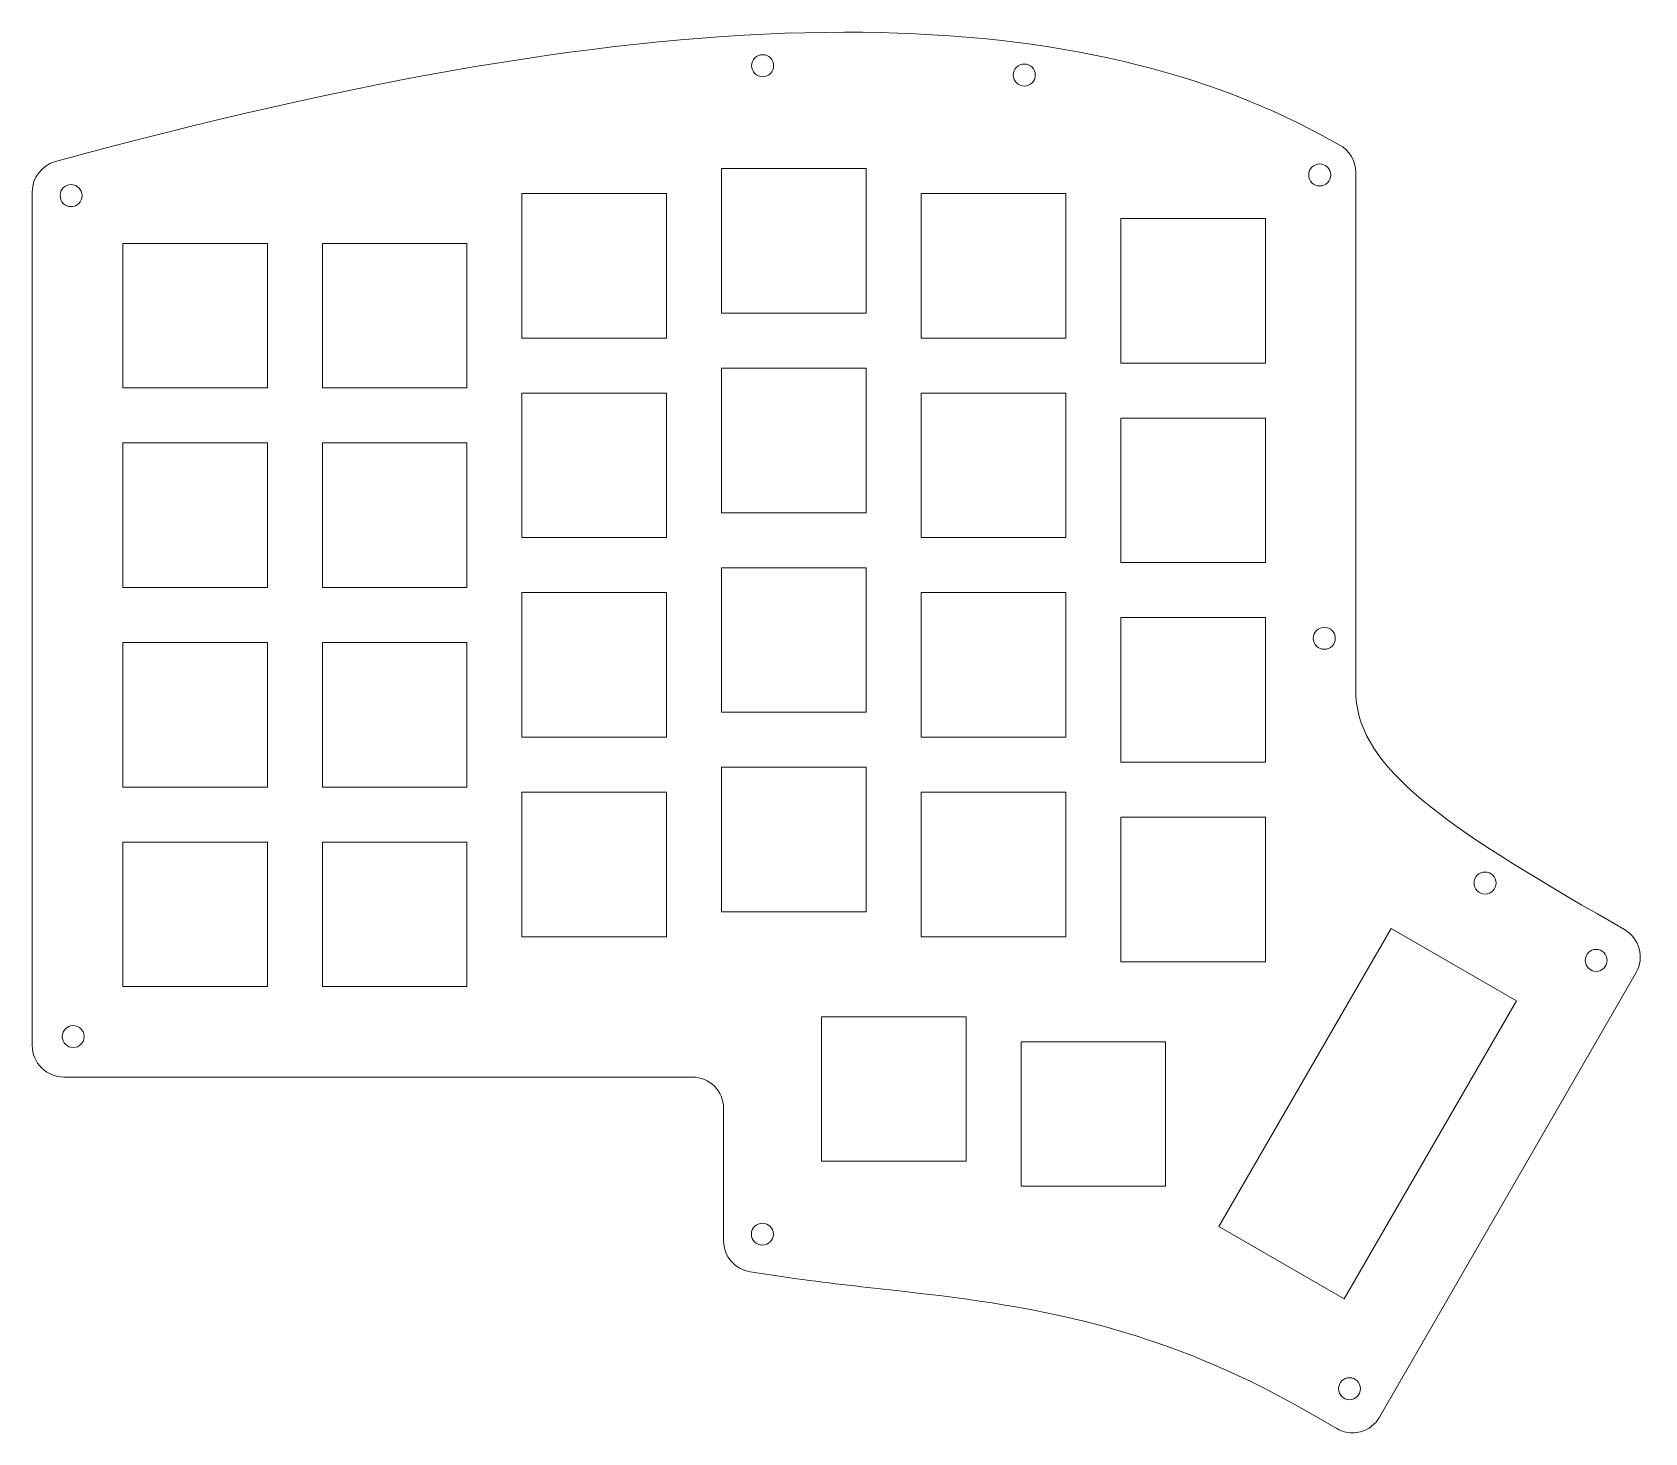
# Model space of a CAD drawing. Header units: inches. Extents: x 0.9 to 6.96, y -6.58 to -1.31.
import ezdxf

# ---------------------------------------------------------------- set-up
doc = ezdxf.new("R2010")
doc.units = ezdxf.units.IN
doc.header["$MEASUREMENT"] = 0
doc.layers.add('Layer 1', color=7, linetype='Continuous')

msp = doc.modelspace()

# ---------------------------------------------------------------- linework, layer by layer
at = {"layer": 'Layer 1', "color": 157, "lineweight": 9, "true_color": 0x2964a5}
for points in [[(4.0359, -2.3686), (3.4926, -2.3686), (3.4926, -1.8253), (4.0359, -1.8253), (4.0359, -2.3686)], [(3.2859, -2.4624), (2.7426, -2.4624), (2.7426, -1.9191), (3.2859, -1.9191), (3.2859, -2.4624)], [(4.7859, -2.4624), (4.2426, -2.4624), (4.2426, -1.9191), (4.7859, -1.9191), (4.7859, -2.4624)], [(5.5359, -2.5561), (4.9926, -2.5561), (4.9926, -2.0128), (5.5359, -2.0128), (5.5359, -2.5561)], [(1.7859, -2.6499), (1.2426, -2.6499), (1.2426, -2.1066), (1.7859, -2.1066), (1.7859, -2.6499)], [(2.5359, -2.6499), (1.9926, -2.6499), (1.9926, -2.1066), (2.5359, -2.1066), (2.5359, -2.6499)], [(4.0359, -3.1186), (3.4926, -3.1186), (3.4926, -2.5753), (4.0359, -2.5753), (4.0359, -3.1186)], [(3.2859, -3.2124), (2.7426, -3.2124), (2.7426, -2.6691), (3.2859, -2.6691), (3.2859, -3.2124)], [(4.7859, -3.2124), (4.2426, -3.2124), (4.2426, -2.6691), (4.7859, -2.6691), (4.7859, -3.2124)], [(5.5359, -3.3061), (4.9926, -3.3061), (4.9926, -2.7628), (5.5359, -2.7628), (5.5359, -3.3061)], [(1.7859, -3.3999), (1.2426, -3.3999), (1.2426, -2.8566), (1.7859, -2.8566), (1.7859, -3.3999)], [(2.5359, -3.3999), (1.9926, -3.3999), (1.9926, -2.8566), (2.5359, -2.8566), (2.5359, -3.3999)], [(4.0359, -3.8686), (3.4926, -3.8686), (3.4926, -3.3253), (4.0359, -3.3253), (4.0359, -3.8686)], [(3.2859, -3.9624), (2.7426, -3.9624), (2.7426, -3.4191), (3.2859, -3.4191), (3.2859, -3.9624)], [(4.7859, -3.9624), (4.2426, -3.9624), (4.2426, -3.4191), (4.7859, -3.4191), (4.7859, -3.9624)], [(5.5359, -4.0561), (4.9926, -4.0561), (4.9926, -3.5128), (5.5359, -3.5128), (5.5359, -4.0561)], [(1.7859, -4.1499), (1.2426, -4.1499), (1.2426, -3.6066), (1.7859, -3.6066), (1.7859, -4.1499)], [(2.5359, -4.1499), (1.9926, -4.1499), (1.9926, -3.6066), (2.5359, -3.6066), (2.5359, -4.1499)], [(4.0359, -4.6186), (3.4926, -4.6186), (3.4926, -4.0753), (4.0359, -4.0753), (4.0359, -4.6186)], [(3.2859, -4.7124), (2.7426, -4.7124), (2.7426, -4.1691), (3.2859, -4.1691), (3.2859, -4.7124)], [(4.7859, -4.7124), (4.2426, -4.7124), (4.2426, -4.1691), (4.7859, -4.1691), (4.7859, -4.7124)], [(5.5359, -4.8061), (4.9926, -4.8061), (4.9926, -4.2628), (5.5359, -4.2628), (5.5359, -4.8061)], [(1.7859, -4.8999), (1.2426, -4.8999), (1.2426, -4.3566), (1.7859, -4.3566), (1.7859, -4.8999)], [(2.5359, -4.8999), (1.9926, -4.8999), (1.9926, -4.3566), (2.5359, -4.3566), (2.5359, -4.8999)], [(6.4785, -4.953), (5.8318, -6.0731), (5.3613, -5.8014), (6.008, -4.6814), (6.4785, -4.953)], [(4.4109, -5.5561), (3.8676, -5.5561), (3.8676, -5.0128), (4.4109, -5.0128), (4.4109, -5.5561)], [(5.1609, -5.65), (4.6176, -5.65), (4.6176, -5.1067), (5.1609, -5.1067), (5.1609, -5.65)]]:
    msp.add_lwpolyline(points, dxfattribs=at)
at = {"layer": 'Layer 1', "color": 22, "lineweight": 20, "true_color": 0xd61f27}
msp.add_open_spline([(5.8625, -6.5765), (5.842, -6.5765), (5.8216, -6.5711), (5.8035, -6.5607), (5.8035, -6.5607), (5.7012, -6.5016), (5.7012, -6.5016), (5.0861, -6.1467), (4.5796, -6.0902), (4.0898, -6.0356), (3.9621, -6.0213), (3.8304, -6.0067), (3.7006, -5.987), (3.7006, -5.987), (3.6002, -5.9717), (3.6002, -5.9717), (3.5425, -5.963), (3.4998, -5.9134), (3.4998, -5.855), (3.4998, -5.855), (3.4998, -5.3577), (3.4998, -5.3577), (3.4998, -5.2925), (3.447, -5.2396), (3.3818, -5.2396), (3.3818, -5.2396), (1.0207, -5.2396), (1.0207, -5.2396), (0.9555, -5.2396), (0.9026, -5.1868), (0.9026, -5.1215), (0.9026, -5.1215), (0.9026, -1.9129), (0.9026, -1.9129), (0.9026, -1.8595), (0.9385, -1.8127), (0.99, -1.7988), (0.99, -1.7988), (1.0775, -1.7753), (1.0775, -1.7753), (2.2336, -1.4642), (3.1746, -1.3129), (3.9542, -1.3129), (4.6804, -1.3129), (5.2683, -1.4402), (5.7514, -1.702), (5.7514, -1.702), (5.8132, -1.7355), (5.8132, -1.7355), (5.8513, -1.7561), (5.8751, -1.796), (5.8751, -1.8393), (5.8751, -1.8393), (5.8751, -3.7847), (5.8751, -3.7847), (5.8751, -4.0567), (6.1551, -4.2643), (6.7828, -4.6267), (6.7828, -4.6267), (6.885, -4.6857), (6.885, -4.6857), (6.9415, -4.7183), (6.9609, -4.7905), (6.9283, -4.847), (6.9283, -4.847), (5.9649, -6.5174), (5.9649, -6.5174), (5.9492, -6.5445), (5.9234, -6.5644), (5.8931, -6.5725), (5.8831, -6.5752), (5.8728, -6.5765), (5.8625, -6.5765)], degree=3, knots=[0, 0, 0, 0, 1, 1, 1, 2, 2, 2, 3, 3, 3, 4, 4, 4, 5, 5, 5, 6, 6, 6, 7, 7, 7, 8, 8, 8, 9, 9, 9, 10, 10, 10, 11, 11, 11, 12, 12, 12, 13, 13, 13, 14, 14, 14, 15, 15, 15, 16, 16, 16, 17, 17, 17, 18, 18, 18, 19, 19, 19, 20, 20, 20, 21, 21, 21, 22, 22, 22, 23, 23, 23, 24, 24, 24, 24], dxfattribs=at)
at = {"layer": 'Layer 1', "color": 145, "lineweight": 20, "true_color": 0x257fc2}
for points in [[(3.6881, -1.4386), (3.6881, -1.4614), (3.6696, -1.48), (3.6467, -1.48), (3.6239, -1.48), (3.6054, -1.4614), (3.6054, -1.4386), (3.6054, -1.4158), (3.6239, -1.3973), (3.6467, -1.3973), (3.6696, -1.3973), (3.6881, -1.4158), (3.6881, -1.4386)], [(4.6711, -1.474), (4.6711, -1.4969), (4.6526, -1.5154), (4.6298, -1.5154), (4.6069, -1.5154), (4.5884, -1.4969), (4.5884, -1.474), (4.5884, -1.4512), (4.6069, -1.4327), (4.6298, -1.4327), (4.6526, -1.4327), (4.6711, -1.4512), (4.6711, -1.474)], [(5.7809, -1.8491), (5.7809, -1.8719), (5.7624, -1.8905), (5.7396, -1.8905), (5.7168, -1.8905), (5.6982, -1.8719), (5.6982, -1.8491), (5.6982, -1.8263), (5.7168, -1.8078), (5.7396, -1.8078), (5.7624, -1.8078), (5.7809, -1.8263), (5.7809, -1.8491)], [(1.0899, -1.9268), (1.0899, -1.9496), (1.0714, -1.9681), (1.0486, -1.9681), (1.0258, -1.9681), (1.0073, -1.9496), (1.0073, -1.9268), (1.0073, -1.904), (1.0258, -1.8855), (1.0486, -1.8855), (1.0714, -1.8855), (1.0899, -1.904), (1.0899, -1.9268)], [(5.7983, -3.5905), (5.7983, -3.6133), (5.7798, -3.6318), (5.7569, -3.6318), (5.7341, -3.6318), (5.7156, -3.6133), (5.7156, -3.5905), (5.7156, -3.5676), (5.7341, -3.5491), (5.7569, -3.5491), (5.7798, -3.5491), (5.7983, -3.5676), (5.7983, -3.5905)], [(6.4022, -4.5104), (6.4022, -4.5332), (6.3837, -4.5517), (6.3609, -4.5517), (6.338, -4.5517), (6.3195, -4.5332), (6.3195, -4.5104), (6.3195, -4.4876), (6.338, -4.4691), (6.3609, -4.4691), (6.3837, -4.4691), (6.4022, -4.4876), (6.4022, -4.5104)], [(6.8197, -4.8012), (6.8197, -4.8241), (6.8012, -4.8426), (6.7784, -4.8426), (6.7555, -4.8426), (6.737, -4.8241), (6.737, -4.8012), (6.737, -4.7784), (6.7555, -4.7599), (6.7784, -4.7599), (6.8012, -4.7599), (6.8197, -4.7784), (6.8197, -4.8012)], [(1.0978, -5.0874), (1.0978, -5.1102), (1.0793, -5.1287), (1.0564, -5.1287), (1.0336, -5.1287), (1.0151, -5.1102), (1.0151, -5.0874), (1.0151, -5.0646), (1.0336, -5.0461), (1.0564, -5.0461), (1.0793, -5.0461), (1.0978, -5.0646), (1.0978, -5.0874)], [(3.6872, -5.8302), (3.6872, -5.853), (3.6687, -5.8715), (3.6458, -5.8715), (3.623, -5.8715), (3.6045, -5.853), (3.6045, -5.8302), (3.6045, -5.8073), (3.623, -5.7888), (3.6458, -5.7888), (3.6687, -5.7888), (3.6872, -5.8073), (3.6872, -5.8302)], [(5.8929, -6.4112), (5.8929, -6.434), (5.8744, -6.4525), (5.8516, -6.4525), (5.8287, -6.4525), (5.8102, -6.434), (5.8102, -6.4112), (5.8102, -6.3883), (5.8287, -6.3698), (5.8516, -6.3698), (5.8744, -6.3698), (5.8929, -6.3883), (5.8929, -6.4112)]]:
    msp.add_open_spline(points, degree=3, knots=[0, 0, 0, 0, 1, 1, 1, 2, 2, 2, 3, 3, 3, 4, 4, 4, 4], dxfattribs=at)

doc.saveas('drawing.dxf')
